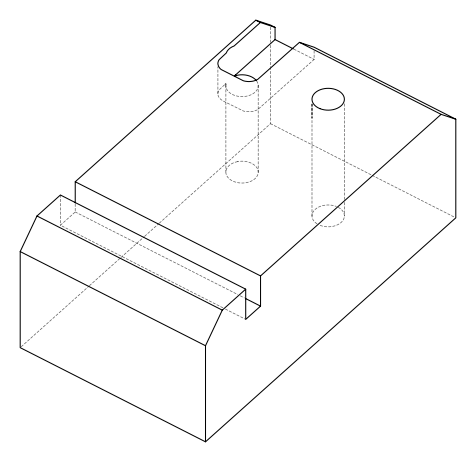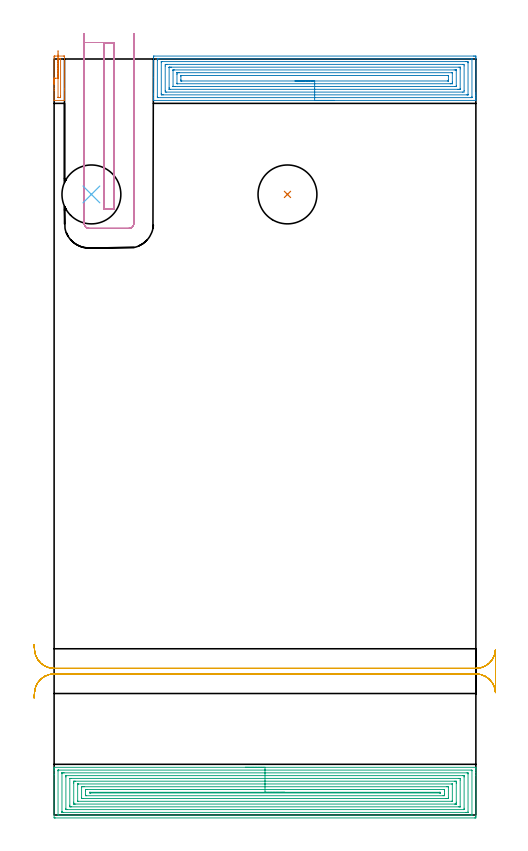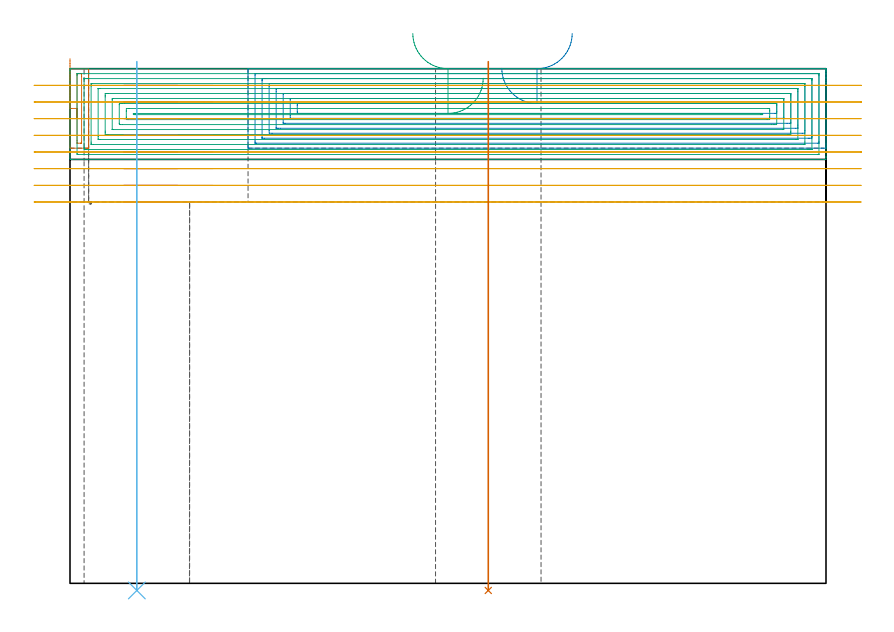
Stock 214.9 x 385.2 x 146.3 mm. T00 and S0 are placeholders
(PLAN: 7 operations, 2 tool changes, 45.5 min)
(1 AREA_MILL | FG_CHAMFER_SURFACE | UGT0205_001 | 0.67 min | 3430 mm3)
(2 AREA_MILL_1 | FG_CHAMFER_SURFACE_1 | UGT0205_001 | 10.95 min | 44034 mm3)
(3 AREA_MILL_2 | FG_CHAMFER_SURFACE_2 | UGT0205_001 | 17.43 min | 71512 mm3)
(4 MILL_SLOT | SLOT_PARTIAL_RECTANGULAR | UGT0201_094 | Follow Part, ap 5, ae 75% | 6.87 min | 158651 mm3)
(5 MILL_RECTANGULAR_SLOT | SLOT_RECTANGULAR | UGT0201_094 | Follow Part, ap 5, ae 75% | 8.41 min | 185703 mm3)
(6 INDEXABLE_INSERT_DRILL_THROUGH_HOLE_FROM_SOLID | STEP1HOLE | NXT0302_031 | 0.6 min | 76995 mm3)
(7 INDEXABLE_INSERT_DRILL_THROUGH_HOLE_FROM_SOLID_1 | STEP1HOLE_1 | NXT0302_031 | 0.6 min | 103330 mm3)
(TOOL UGT0205_001 | Chamfer Mill 20 x 3 x 45 deg. | D20 FL50 Z2)
(TOOL UGT0201_094 | End mill 20 mm | D20 FL38 Z4)
(TOOL NXT0302_031 | Index. Insert Drill 30mm [880-D3000L32-05] | D30 PA176 FL150 Z2)
(OP 1 AREA_MILL)
G17 G21 G94 G90
T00 M6
G54
G17 G0 G90 X0. Y375.4 S1061 M3
G43 Z156.3 H0
Z149.137
G94 G1 Y374.811 Z148.494 F250.
Y374.28 Z147.802
Y373.811 Z147.066
Y373.408 Z146.292
Y373.074 Z145.486
Y372.812 Z144.654
Y372.623 Z143.803
Y372.509 Z142.938
Y372.471 Z142.066
Y372.509 Z141.195
Y372.623 Z140.33
Y372.812 Z139.478
Y373.074 Z138.646
Y373.408 Z137.84
Y373.811 Z137.066
Y374.28 Z136.33
Y374.811 Z135.638
Y375.4 Z134.995
Y386.103 Z124.293
X0.003 Y386.545 Z123.85
X0.01 Y386.691 Z123.705
X0.155 Y386.698 Z123.698
X0.447 Y386.7 Z123.7
X4.853
X5.149 Y386.695 Z123.702
X5.29 Y386.691 Z123.705
X5.3 Y386.542 Z123.853
Y370.049 Z140.345
Y369.157 Z141.243
Y364.117 Z146.283
X5.295 Y364.103 Z146.297
X5.293 Y364.1 Z146.3
X0.007
X0.005 Y364.103 Z146.297
X0. Y364.117 Z146.282
Y369.157 Z141.243
Y370.049 Z140.345
Y375.4 Z134.995
X0.445 Y375.402 Z134.998
X0.447
X2. Y375.4 Z135.
Y384.53 Z125.87
X2.007 Y385.211 Z125.189
X2.01 Y385.262 Z125.138
X2.019 Y385.279 Z125.121
X2.062 Y385.282 Z125.118
X2.136 Y385.285 Z125.115
X2.209 Y385.286 Z125.114
X3.017 Y385.285 Z125.115
X3.091
X3.164 Y385.282 Z125.118
X3.29 Y385.275 Z125.125
X3.293 Y385.211 Z125.189
X3.299 Y385. Z125.4
X3.3 Y366.27 Z144.13
X3.293 Y365.589 Z144.811
X3.29 Y365.538 Z144.862
X3.281 Y365.521 Z144.879
X3.239 Y365.518 Z144.882
X3.164 Y365.515 Z144.885
X3.091
X2.283
X2.209 Y365.516 Z144.884
X2.136 Y365.518 Z144.882
X2.01 Y365.525 Z144.875
X2.007 Y365.589 Z144.811
X2.001 Y365.8 Z144.6
X2. Y375.4 Z135.
Y376.043 Z134.411
Y376.735 Z133.879
Y377.471 Z133.411
Y378.245 Z133.008
Y379.051 Z132.674
Y379.883 Z132.412
Y380.735 Z132.223
Y381.6 Z132.109
Y382.471 Z132.071
Y383.343 Z132.109
Y384.208 Z132.223
Y385.059 Z132.412
Y385.891 Z132.674
Y386.697 Z133.008
Y387.471 Z133.411
Y388.207 Z133.879
Y388.899 Z134.411
Y389.542 Z135.
G0 Z156.3
M5
M2
(OP 2 AREA_MILL_1)
G17 G21 G94 G90
T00 M6
G54
G17 G0 G90 X142.75 Y364.1 S1061 M3
G43 Z156.3 H0
G94 G1 X142.712 Z155.428 F250.
X142.598 Z154.563
X142.409 Z153.712
X142.147 Z152.88
X141.813 Z152.074
X141.41 Z151.3
X140.942 Z150.564
X140.41 Z149.872
X139.821 Z149.229
X139.178 Z148.639
X138.486 Z148.108
X137.75 Z147.64
X136.976 Z147.237
X136.17 Z146.903
X135.338 Z146.641
X134.487 Z146.452
X133.622 Z146.338
X132.75 Z146.3
X50.744
X50.61 Y364.103 Z146.288
X50.608 Y364.146 Z146.245
X50.6 Y364.487 Z145.912
Y365.011 Z145.388
Y365.589 Z144.806
Y366.77 Z143.627
Y367.373 Z143.021
Y375.843 Z134.554
Y386.103 Z124.294
X50.603 Y386.406 Z123.991
X50.61 Y386.692 Z123.706
X50.895 Y386.699 Z123.699
X213.713 Y386.7 Z123.7
X214.31 Y386.698 Z123.702
X214.894 Y386.692 Z123.705
X214.897 Y386.69 Z123.707
X214.899 Y386.103 Z124.294
X214.9 Y385.512 Z124.885
Y367.964 Z142.431
Y367.373 Z143.021
Y366.77 Z143.626
Y366.481 Z143.915
Y365.879 Z144.518
Y365.589 Z144.806
Y365.011 Z145.388
Y364.487 Z145.912
X214.892 Y364.146 Z146.245
X214.89 Y364.103 Z146.288
X214.756 Y364.1 Z146.3
X132.75
Y365.514 Z144.886
X52.898 Y365.515 Z144.885
X52.748 Y365.517 Z144.883
X52.649 Y365.521 Z144.879
X52.609 Y365.526 Z144.874
X52.606 Y365.537 Z144.863
X52.603 Y365.589 Z144.811
X52.6 Y365.962 Z144.438
Y384.692 Z125.708
X52.603 Y385.211 Z125.189
X52.606 Y385.257 Z125.143
X52.609 Y385.274 Z125.126
X52.674 Y385.279 Z125.121
X52.823 Y385.284 Z125.116
X52.898 Y385.286 Z125.114
X52.973
X212.602 Y385.285 Z125.115
X212.752 Y385.283 Z125.117
X212.851 Y385.279 Z125.121
X212.891 Y385.274 Z125.126
X212.894 Y385.263 Z125.137
X212.897 Y385.211 Z125.189
X212.9 Y384.838 Z125.562
Y366.108 Z144.292
X212.897 Y365.589 Z144.811
X212.894 Y365.543 Z144.857
X212.891 Y365.526 Z144.874
X212.827 Y365.521 Z144.879
X212.677 Y365.516 Z144.884
X212.602 Y365.514 Z144.886
X212.527
X132.75
Y366.928 Z143.472
X55.647 Y366.929 Z143.471
X55.199 Y366.93 Z143.47
X54.756 Y366.933 Z143.467
X54.617 Y366.935 Z143.465
X54.606 Y367.217 Z143.183
X54.602 Y367.373 Z143.027
X54.6 Y367.529 Z142.871
Y383.583 Z126.817
X54.603 Y383.738 Z126.662
X54.608 Y383.842 Z126.558
X54.612 Y383.866 Z126.534
X54.618 Y383.868 Z126.532
X54.645 Y383.87 Z126.53
X54.756 Y383.871 Z126.529
X55.203 Y383.872 Z126.528
X209.853 Y383.871 Z126.529
X210.301 Y383.87 Z126.53
X210.744 Y383.867 Z126.533
X210.883 Y383.865 Z126.535
X210.894 Y383.583 Z126.817
X210.898 Y383.427 Z126.973
X210.9 Y383.271 Z127.129
Y367.218 Z143.182
X210.897 Y367.062 Z143.338
X210.892 Y366.958 Z143.442
X210.888 Y366.934 Z143.466
X210.882 Y366.932 Z143.468
X210.855 Y366.93 Z143.47
X210.744 Y366.929 Z143.471
X210.297 Y366.928 Z143.472
X132.75
Y368.343 Z142.057
X57.352
X56.623 Y368.35 Z142.05
X56.6 Y369.095 Z141.305
Y381.643 Z128.757
X56.623 Y382.45 Z127.95
X57.43 Y382.457 Z127.943
X208.148
X208.877 Y382.45 Z127.95
X208.9 Y381.705 Z128.695
Y369.157 Z141.243
X208.877 Y368.35 Z142.05
X208.07 Y368.343 Z142.057
X132.75
Y369.757 Z140.643
X59.213
X58.611 Y369.759 Z140.641
X58.608 Y369.761 Z140.639
X58.602 Y369.767 Z140.633
X58.601 Y370.049 Z140.351
X58.6 Y370.662 Z139.738
Y380.904 Z129.496
X58.602 Y380.981 Z129.419
X58.606 Y381.019 Z129.381
X58.609 Y381.033 Z129.367
X58.631 Y381.036 Z129.364
X58.923 Y381.041 Z129.359
X59.213 Y381.043 Z129.357
X59.812
X206.288
X206.889 Y381.041 Z129.359
X206.892 Y381.039 Z129.361
X206.898 Y381.033 Z129.367
X206.899 Y380.751 Z129.649
X206.9 Y380.138 Z130.262
Y369.896 Z140.504
X206.898 Y369.819 Z140.581
X206.894 Y369.781 Z140.619
X206.891 Y369.767 Z140.633
X206.869 Y369.764 Z140.636
X206.577 Y369.759 Z140.641
X206.288 Y369.757 Z140.643
X205.688
X132.75
Y371.171 Z139.229
X61.656
X60.995 Y371.172 Z139.228
X60.762 Y371.174 Z139.226
X60.649 Y371.178 Z139.222
X60.609 Y371.187 Z139.213
X60.607 Y371.21 Z139.19
X60.601 Y371.335 Z139.065
X60.6 Y379.363 Z131.037
X60.603 Y379.495 Z130.905
X60.609 Y379.6 Z130.8
X60.612 Y379.623 Z130.777
X60.625 Y379.625 Z130.775
X60.665 Y379.627 Z130.773
X60.995 Y379.629 Z130.771
X61.226
X203.844
X204.505 Y379.628 Z130.772
X204.738 Y379.626 Z130.774
X204.851 Y379.622 Z130.778
X204.891 Y379.613 Z130.787
X204.893 Y379.59 Z130.81
X204.899 Y379.465 Z130.935
X204.9 Y371.437 Z138.963
X204.897 Y371.305 Z139.095
X204.892 Y371.2 Z139.2
X204.888 Y371.177 Z139.223
X204.875 Y371.175 Z139.225
X204.835 Y371.173 Z139.227
X204.505 Y371.171 Z139.229
X204.274
X132.75
Y372.585 Z137.815
X62.917 Y372.586 Z137.814
X62.778 Y372.587 Z137.813
X62.64 Y372.591 Z137.809
X62.61 Y372.593 Z137.807
X62.606 Y372.618 Z137.782
X62.602 Y372.665 Z137.735
X62.6 Y372.724 Z137.676
Y372.902 Z137.498
Y377.362 Z133.038
X62.603 Y378.076 Z132.324
X62.606 Y378.164 Z132.236
X62.61 Y378.203 Z132.197
X62.645 Y378.208 Z132.192
X62.778 Y378.211 Z132.189
X63.531 Y378.215 Z132.185
X63.669
X202.583 Y378.214 Z132.186
X202.722 Y378.213 Z132.187
X202.86 Y378.209 Z132.191
X202.89 Y378.207 Z132.193
X202.894 Y378.182 Z132.218
X202.898 Y378.135 Z132.265
X202.9 Y378.076 Z132.324
Y377.898 Z132.502
Y373.438 Z136.962
X202.897 Y372.724 Z137.676
X202.894 Y372.636 Z137.764
X202.89 Y372.597 Z137.803
X202.855 Y372.592 Z137.808
X202.722 Y372.589 Z137.811
X201.97 Y372.585 Z137.815
X201.831
X132.75
Y374. Z136.4
X65.069
X64.731 Y374.001 Z136.399
X64.672 Y374.003 Z136.397
X64.617 Y374.006 Z136.394
X64.61 Y374.087 Z136.313
X64.6 Y374.468 Z135.932
Y374.508 Z135.892
Y376.292 Z134.108
X64.603 Y376.718 Z133.682
X64.606 Y376.771 Z133.629
X64.609 Y376.792 Z133.608
X64.64 Y376.794 Z133.606
X64.774 Y376.798 Z133.602
X64.944 Y376.8 Z133.6
X200.431
X200.769 Y376.799 Z133.601
X200.828 Y376.797 Z133.603
X200.883 Y376.794 Z133.606
X200.89 Y376.713 Z133.687
X200.9 Y376.332 Z134.068
Y376.292 Z134.108
Y374.508 Z135.892
X200.897 Y374.082 Z136.318
X200.894 Y374.029 Z136.371
X200.891 Y374.008 Z136.392
X200.86 Y374.006 Z136.394
X200.726 Y374.002 Z136.398
X200.556 Y374. Z136.4
X132.75
X131.878 Z136.438
X131.014 Z136.552
X130.162 Z136.741
X129.33 Z137.004
X128.524 Z137.337
X127.75 Z137.74
X127.014 Z138.209
X126.322 Z138.74
X125.679 Z139.329
X125.09 Z139.973
X124.559 Z140.665
X124.09 Z141.4
X123.687 Z142.174
X123.353 Z142.98
X123.091 Z143.812
X122.902 Z144.664
X122.788 Z145.529
X122.75 Z146.4
G0 Z156.3
M5
M2
(OP 3 AREA_MILL_2)
G17 G21 G94 G90
T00 M6
G54
G17 G0 G90 X97.45 Y24.3 S1061 M3
G43 Z156.3 H0
G94 G1 X97.488 Z155.428 F250.
X97.602 Z154.563
X97.791 Z153.712
X98.053 Z152.88
X98.387 Z152.074
X98.79 Z151.3
X99.258 Z150.564
X99.79 Z149.872
X100.379 Z149.229
X101.022 Z148.639
X101.714 Z148.108
X102.45 Z147.64
X103.224 Z147.237
X104.03 Z146.903
X104.862 Z146.641
X105.713 Z146.452
X106.578 Z146.338
X107.45 Z146.3
X214.725
X214.89 Y24.304 Z146.295
X214.892 Y24.276 Z146.267
X214.9 Y23.895 Z145.894
Y23.619 Z145.618
Y22.909 Z144.904
Y21.669 Z143.666
Y20.253 Z142.249
Y-0.729 Z121.268
X214.897 Y-0.994 Z121.003
X214.891 Y-1.492 Z120.506
X214.779 Y-1.495 Z120.503
X214.274 Y-1.5 Z120.5
X0.626
X0.239 Y-1.496 Z120.502
X0.01 Y-1.492 Z120.506
X0. Y-1.26 Z120.738
Y20.518 Z142.514
Y22.909 Z144.904
Y23.619 Z145.618
Y23.895 Z145.895
X0.008 Y24.276 Z146.267
X0.01 Y24.304 Z146.295
X0.175 Y24.3 Z146.3
X107.45
Y22.886 Z144.886
X212.51 Y22.885 Z144.885
X212.89 Y22.871 Z144.871
X212.895 Y22.755 Z144.755
X212.899 Y22.5 Z144.5
Y0.367 Z122.367
X212.89 Y-0.043 Z121.957
X212.885 Y-0.08 Z121.92
X212.866 Y-0.082 Z121.918
X212.812 Y-0.085 Z121.915
X212.704 Y-0.086 Z121.914
X212.486
X2.39 Y-0.085 Z121.915
X2.01 Y-0.071 Z121.929
X2.005 Y0.045 Z122.045
X2.001 Y0.3 Z122.3
Y22.433 Z144.433
X2.01 Y22.843 Z144.843
X2.015 Y22.88 Z144.88
X2.034 Y22.882 Z144.882
X2.088 Y22.885 Z144.885
X2.196 Y22.886 Z144.886
X2.414
X107.45
Y21.471 Z143.471
X210.362
X210.698 Y21.469 Z143.469
X210.81 Y21.467 Z143.467
X210.89 Y21.465 Z143.465
X210.894 Y21.338 Z143.338
X210.898 Y21.139 Z143.139
X210.9 Y20.939 Z142.939
X210.899 Y1.463 Z123.463
X210.895 Y1.395 Z123.395
X210.89 Y1.344 Z123.344
X210.881 Y1.335 Z123.335
X210.865 Y1.333 Z123.333
X210.698 Y1.331 Z123.331
X210.14 Y1.329 Z123.329
X209.804
X4.538
X4.202 Y1.331 Z123.331
X4.09 Y1.333 Z123.333
X4.01 Y1.335 Z123.335
X4.006 Y1.462 Z123.462
X4.002 Y1.662 Z123.662
X4. Y1.861 Z123.861
X4.001 Y21.337 Z143.337
X4.005 Y21.405 Z143.405
X4.01 Y21.456 Z143.456
X4.019 Y21.465 Z143.465
X4.035 Y21.466 Z143.466
X4.202 Y21.469 Z143.469
X4.76 Y21.471 Z143.471
X5.096
X107.45
Y20.057 Z142.057
X208.214
X208.781 Y20.056 Z142.056
X208.839 Y20.054 Z142.054
X208.878 Y20.051 Z142.051
X208.89 Y20.045 Z142.045
X208.893 Y20.022 Z142.022
X208.898 Y19.808 Z141.808
X208.9 Y19.378 Z141.378
Y3.442 Z125.442
X208.897 Y2.995 Z124.995
X208.892 Y2.776 Z124.776
X208.89 Y2.754 Z124.754
X208.871 Y2.75 Z124.75
X208.812 Y2.746 Z124.746
X208.712 Y2.743 Z124.743
X6.686
X6.119 Y2.744 Z124.744
X6.061 Y2.746 Z124.746
X6.022 Y2.749 Z124.749
X6.01 Y2.755 Z124.755
X6.007 Y2.778 Z124.778
X6.002 Y2.992 Z124.992
X6. Y3.422 Z125.422
Y19.358 Z141.358
X6.003 Y19.805 Z141.805
X6.008 Y20.024 Z142.024
X6.01 Y20.046 Z142.046
X6.029 Y20.05 Z142.05
X6.088 Y20.054 Z142.054
X6.188 Y20.057 Z142.057
X107.45
Y18.643 Z140.643
X206.229
X206.391 Y18.641 Z140.641
X206.714 Y18.636 Z140.636
X206.891 Y18.629 Z140.629
X206.894 Y18.577 Z140.577
X206.897 Y18.483 Z140.483
X206.9 Y17.818 Z139.818
Y4.234 Z126.234
X206.899 Y4.193 Z126.193
X206.895 Y4.173 Z126.173
X206.892 Y4.167 Z126.167
X206.876 Y4.164 Z126.164
X206.553 Y4.158 Z126.158
X206.391 Y4.157 Z126.157
X206.229
X8.671
X8.509 Y4.159 Z126.159
X8.185 Y4.164 Z126.164
X8.009 Y4.171 Z126.171
X8.006 Y4.223 Z126.223
X8.003 Y4.318 Z126.318
X8. Y4.982 Z126.982
Y18.566 Z140.566
X8.001 Y18.607 Z140.607
X8.005 Y18.627 Z140.627
X8.008 Y18.633 Z140.633
X8.025 Y18.636 Z140.636
X8.347 Y18.642 Z140.642
X8.509 Y18.643 Z140.643
X8.671
X107.45
Y17.229 Z139.229
X203.919 Y17.228 Z139.228
X204.441 Y17.226 Z139.226
X204.82 Y17.222 Z139.222
X204.89 Y17.217 Z139.217
X204.896 Y17.147 Z139.147
X204.899 Y16.712 Z138.712
X204.9 Y16.257 Z138.257
Y6.519 Z128.519
X204.898 Y6.088 Z128.088
X204.894 Y5.639 Z127.639
X204.888 Y5.578 Z127.578
X204.832 Y5.576 Z127.576
X204.702 Y5.573 Z127.573
X204.441 Y5.572 Z127.572
X204.069 Y5.571 Z127.571
X10.981 Y5.572 Z127.572
X10.459 Y5.574 Z127.574
X10.08 Y5.578 Z127.578
X10.01 Y5.583 Z127.583
X10.004 Y5.653 Z127.653
X10.001 Y6.088 Z128.088
X10. Y6.543 Z128.543
Y16.281 Z138.281
X10.002 Y16.712 Z138.712
X10.006 Y17.161 Z139.161
X10.012 Y17.222 Z139.222
X10.068 Y17.224 Z139.224
X10.198 Y17.227 Z139.227
X10.459 Y17.228 Z139.228
X10.831 Y17.229 Z139.229
X107.45
Y15.815 Z137.815
X202.665
X202.867 Y15.81 Z137.81
X202.885 Y15.808 Z137.808
X202.891 Y15.797 Z137.797
X202.897 Y15.771 Z137.771
X202.899 Y15.746 Z137.746
X202.9 Y15.718 Z137.718
Y7.369 Z129.369
X202.898 Y7.206 Z129.206
X202.894 Y7.076 Z129.076
X202.89 Y6.995 Z128.995
X202.871 Y6.992 Z128.992
X202.653 Y6.986 Z128.986
X202.641 Y6.985 Z128.985
X12.235
X12.033 Y6.99 Z128.99
X12.014 Y6.992 Z128.992
X12.009 Y7.003 Z129.003
X12.003 Y7.029 Z129.029
X12. Y7.054 Z129.054
Y7.082 Z129.082
Y15.431 Z137.431
X12.002 Y15.594 Z137.594
X12.005 Y15.724 Z137.724
X12.01 Y15.805 Z137.805
X12.028 Y15.808 Z137.808
X12.247 Y15.814 Z137.814
X12.259 Y15.815 Z137.815
X107.45
Y14.4 Z136.4
X199.971
X200.52 Y14.398 Z136.398
X200.865 Y14.393 Z136.393
X200.897 Y14.056 Z136.056
X200.899 Y14.022 Z136.022
Y8.744 Z130.744
X200.898 Y8.711 Z130.711
X200.865 Y8.407 Z130.407
X200.317 Y8.401 Z130.401
X199.971 Y8.4 Z130.4
X199.425
X14.929
X14.38 Y8.402 Z130.402
X14.035 Y8.407 Z130.407
X14.003 Y8.744 Z130.744
X14.001 Y8.778 Z130.778
Y14.056 Z136.056
X14.002 Y14.089 Z136.089
X14.035 Y14.393 Z136.393
X14.583 Y14.399 Z136.399
X14.929 Y14.4 Z136.4
X15.475
X107.45
Y12.986 Z134.986
X198.37
X198.885 Y12.979 Z134.979
X198.899 Y12.462 Z134.462
X198.9 Y12.285 Z134.285
Y10.69 Z132.69
X198.898 Y10.515 Z132.515
X198.884 Y9.821 Z131.821
X198.183 Y9.814 Z131.814
X16.53
X16.015 Y9.821 Z131.821
X16.001 Y10.339 Z132.339
X16. Y10.515 Z132.515
Y12.11 Z134.11
X16.002 Y12.285 Z134.285
X16.016 Y12.979 Z134.979
X16.717 Y12.986 Z134.986
X107.45
Y11.572 Z133.572
X196.222 Y11.571 Z133.571
X196.395 Y11.57 Z133.57
X196.569 Y11.567 Z133.567
X196.89 Y11.56 Z133.56
X196.895 Y11.4 Z133.4
X196.896 Y11.275 Z133.275
X196.894 Y11.245 Z133.245
X196.891 Y11.235 Z133.235
X196.858 Y11.233 Z133.233
X196.743 Y11.23 Z133.23
X196.569 Y11.228 Z133.228
X196.395
X18.678
X18.505 Y11.23 Z133.23
X18.331 Y11.233 Z133.233
X18.01 Y11.24 Z133.24
X18.005 Y11.4 Z133.4
X18.004 Y11.525 Z133.525
X18.006 Y11.555 Z133.555
X18.009 Y11.565 Z133.565
X18.042 Y11.567 Z133.567
X18.157 Y11.57 Z133.57
X18.331 Y11.572 Z133.572
X18.505
X107.45
X108.322 Z133.61
X109.186 Z133.724
X110.038 Z133.913
X110.87 Z134.175
X111.676 Z134.509
X112.45 Z134.912
X113.186 Z135.38
X113.878 Z135.912
X114.521 Z136.501
X115.11 Z137.144
X115.641 Z137.836
X116.11 Z138.572
X116.513 Z139.346
X116.847 Z140.152
X117.109 Z140.984
X117.298 Z141.836
X117.412 Z142.7
X117.45 Z143.572
G0 Z156.3
M5
M2
(OP 4 MILL_SLOT)
G17 G21 G94 G90
T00 M6
G54
G17 G0 G90 X15.3 Y398.2 S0 M3
G43 Z156.3 H0
Z141.562
G94 G1 Y395.2 F250.
Y393.618 F500.
X25.3
G3 X30.6 Y393.618 R10.
G1 Y308.9
X25.3
Y393.618
X15.3
Y301.4
G3 X17.8 Y298.9 R2.5
G1 X38.1
G3 X40.6 Y301.4 R2.5
G1 Y395.2
Y398.2 F250.
G0 X15.3 Z136.825
G1 Y395.2
Y393.618 F500.
X25.3
G3 X30.6 Y393.618 R10.
G1 Y308.9
X25.3
Y393.618
X15.3
Y301.4
G3 X17.8 Y298.9 R2.5
G1 X38.1
G3 X40.6 Y301.4 R2.5
G1 Y395.2
Y398.2 F250.
G0 X15.3 Z132.087
G1 Y395.2
Y393.618 F500.
X25.3
G3 X30.6 Y393.618 R10.
G1 Y308.9
X25.3
Y393.618
X15.3
Y301.4
G3 X17.8 Y298.9 R2.5
G1 X38.1
G3 X40.6 Y301.4 R2.5
G1 Y395.2
Y398.2 F250.
G0 X15.3 Z127.35
G1 Y395.2
Y393.618 F500.
X25.3
G3 X30.6 Y393.618 R10.
G1 Y308.9
X25.3
Y393.618
X15.3
Y301.4
G3 X17.8 Y298.9 R2.5
G1 X38.1
G3 X40.6 Y301.4 R2.5
G1 Y395.2
Y398.2 F250.
G0 X15.3 Z122.612
G1 Y395.2
Y393.618 F500.
X25.3
G3 X30.6 Y393.618 R10.
G1 Y308.9
X25.3
Y393.618
X15.3
Y301.4
G3 X17.8 Y298.9 R2.5
G1 X38.1
G3 X40.6 Y301.4 R2.5
G1 Y395.2
Y398.2 F250.
G0 X15.3 Z117.875
G1 Y395.2
Y393.618 F500.
X25.3
G3 X30.6 Y393.618 R10.
G1 Y308.9
X25.3
Y393.618
X15.3
Y301.4
G3 X17.8 Y298.9 R2.5
G1 X38.1
G3 X40.6 Y301.4 R2.5
G1 Y395.2
Y398.2 F250.
G0 X15.3 Z113.137
G1 Y395.2
Y393.618 F500.
X25.3
G3 X30.6 Y393.618 R10.
G1 Y308.9
X25.3
Y393.618
X15.3
Y301.4
G3 X17.8 Y298.9 R2.5
G1 X38.1
G3 X40.6 Y301.4 R2.5
G1 Y395.2
Y398.2 F250.
G0 X15.3 Z108.4
G1 Y395.2
Y393.618 F500.
X25.3
G3 X30.6 Y393.618 R10.
G1 Y308.9
X25.3
Y393.618
X15.3
Y301.4
G3 X17.8 Y298.9 R2.5
G1 X38.1
G3 X40.6 Y301.4 R2.5
G1 Y395.2
Y398.2 F250.
G0 Z156.3
M5
M2
(OP 5 MILL_RECTANGULAR_SLOT)
G17 G21 G94 G90
T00 M6
G54
G17 G0 G90 X-10.202 Y59.683 S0 M3
G43 Z156.3 H0
Z141.562
G94 G1 X-9.97 Y62.674 F250.
G2 X0. Y71.9 R10. F500.
G1 X214.9
G2 X224.89 Y62.347 R10.
G1 X224.9
Y84.253
X224.89
G2 X214.9 Y74.7 R10.
G1 X0.
G2 X-9.97 Y83.926 R10.
G1 X-10.202 Y86.917 F250.
G0 Y59.683 Z136.825
G1 X-9.97 Y62.674
G2 X0. Y71.9 R10. F500.
G1 X214.9
G2 X224.89 Y62.347 R10.
G1 X224.9
Y84.253
X224.89
G2 X214.9 Y74.7 R10.
G1 X0.
G2 X-9.97 Y83.926 R10.
G1 X-10.202 Y86.917 F250.
G0 Y59.683 Z132.087
G1 X-9.97 Y62.674
G2 X0. Y71.9 R10. F500.
G1 X214.9
G2 X224.89 Y62.347 R10.
G1 Y84.253
G2 X214.9 Y74.7 R10.
G1 X0.
G2 X-9.97 Y83.926 R10.
G1 X-10.202 Y86.917 F250.
G0 Y59.683 Z127.35
G1 X-9.97 Y62.674
G2 X0. Y71.9 R10. F500.
G1 X214.9
G2 X224.89 Y62.347 R10.
G1 Y84.253
G2 X214.9 Y74.7 R10.
G1 X0.
G2 X-9.97 Y83.926 R10.
G1 X-10.202 Y86.917 F250.
G0 Y59.683 Z122.612
G1 X-9.97 Y62.674
G2 X0. Y71.9 R10. F500.
G1 X214.9
G2 X224.89 Y62.347 R10.
G1 X224.9
Y84.253
X224.89
G2 X214.9 Y74.7 R10.
G1 X0.
G2 X-9.97 Y83.926 R10.
G1 X-10.202 Y86.917 F250.
G0 Y59.683 Z117.875
G1 X-9.97 Y62.674
G2 X0. Y71.9 R10. F500.
G1 X214.9
G2 X224.89 Y62.347 R10.
G1 Y84.253
G2 X214.9 Y74.7 R10.
G1 X0.
G2 X-9.97 Y83.926 R10.
G1 X-10.202 Y86.917 F250.
G0 Y59.683 Z113.137
G1 X-9.97 Y62.674
G2 X0. Y71.9 R10. F500.
G1 X214.9
G2 X224.89 Y62.347 R10.
G1 Y84.253
G2 X214.9 Y74.7 R10.
G1 X0.
G2 X-9.97 Y83.926 R10.
G1 X-10.202 Y86.917 F250.
G0 Y59.683 Z108.4
G1 X-9.97 Y62.674
G2 X0. Y71.9 R10. F500.
G1 X214.9
G2 X224.89 Y62.347 R10.
G1 Y84.253
G2 X214.9 Y74.7 R10.
G1 X0.
G2 X-9.97 Y83.926 R10.
G1 X-10.202 Y86.917 F250.
G0 Z156.3
M5
M2
(OP 6 INDEXABLE_INSERT_DRILL_THROUGH_HOLE_FROM_SOLID)
G17 G21 G94 G90
T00 M6
G54
G17 G0 G90 X19. Y316.2 S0 M3
G43 Z156.3 H1
G94 G81 G98 Z-2.024 F250. R148.3
G80
M5
M2
(OP 7 INDEXABLE_INSERT_DRILL_THROUGH_HOLE_FROM_SOLID_1)
G17 G21 G94 G90
T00 M6
G54
G17 G0 G90 X118.9 Y316.2 S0 M3
G43 Z156.3 H1
G94 G81 G98 Z-2.024 F250. R148.3
G80
M5
M2
